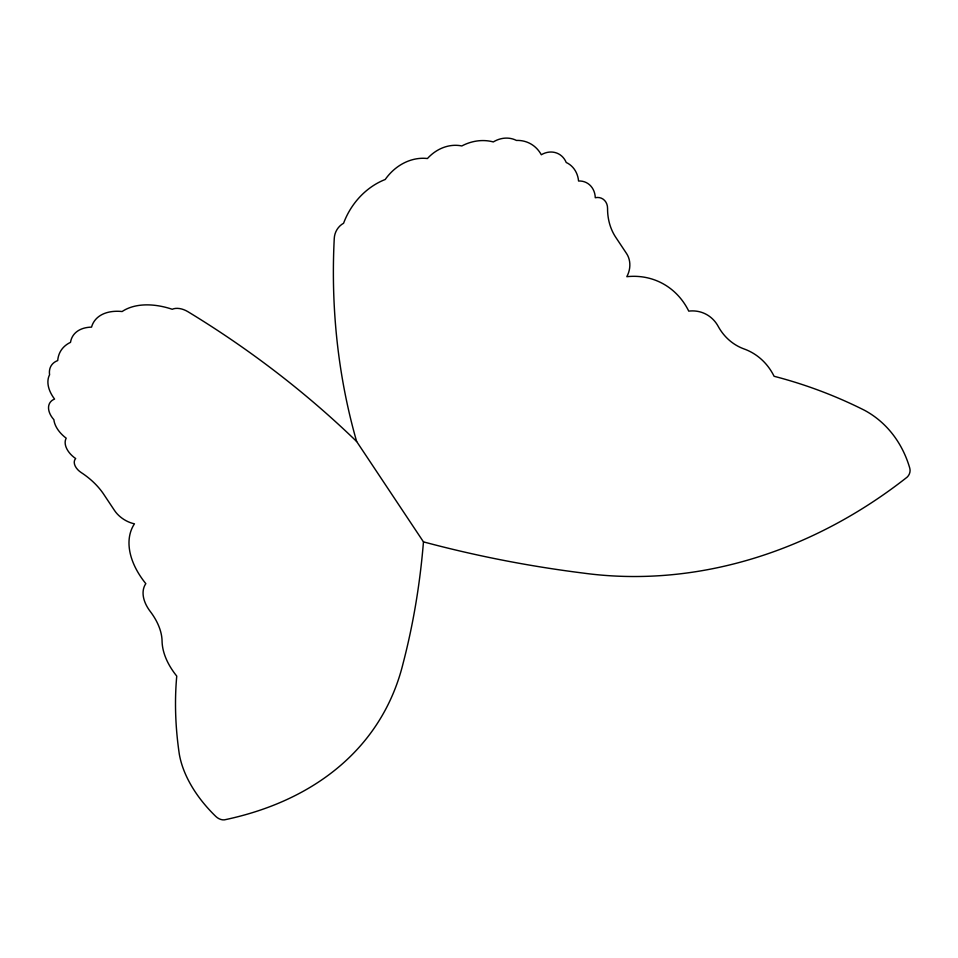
<?xml version="1.0" encoding="UTF-8"?>
<svg xmlns="http://www.w3.org/2000/svg" width="958" height="958" viewBox="0 0 958 958"><rect width="100%" height="100%" fill="white"/><g stroke="black" fill="none" stroke-linecap="round" stroke-linejoin="round"><path stroke-width="1.44" d="M356.627 441.47L423.46 541.869A1560.714 981.208 32.1 0 1 403.031 663.619A482.377 303.267 32.1 0 1 224.388 819.856A8.071 5.065 32.1 0 1 215.897 816.527A116.756 73.407 32.1 0 1 179.314 754.185A607.863 382.158 32.1 0 1 176.751 676.097A69.671 43.805 32.1 0 1 162.07 641.141A62.689 39.41 32.1 0 0 150.262 611.467A38.2 24.022 32.1 0 1 145.82 583.65A79.49 49.972 32.1 0 1 134.455 523.822A21.914 13.783 32.1 0 1 114.565 510.554L104.278 495.106A55.049 34.608 32.1 0 0 81.25 472.593A12.61 7.927 32.1 0 1 75.67 458.547A20.178 12.682 32.1 0 1 66.198 438.189A26.525 16.681 32.1 0 1 53.864 419.664A21.351 13.424 32.1 0 1 54.57 399.067A35.362 22.238 32.1 0 1 49.588 374.758A28.644 18.01 32.1 0 1 57.72 360.567A51.66 32.476 32.1 0 1 70.521 342.353A40.152 25.243 32.1 0 1 91.549 327.121A48.104 30.249 32.1 0 1 122.121 311.53A68.305 42.942 32.1 0 1 172.236 309.266A16.25 10.215 32.1 0 1 187.936 311.709A617.766 388.385 32.1 0 1 356.627 441.47A617.766 532.612 -64 0 1 334.27 238.267A16.25 14.011 -64 0 1 343.575 223.262A68.305 58.881 -64 0 1 385.224 179.481A48.104 41.481 -64 0 1 427.436 158.525A40.152 34.62 -64 0 1 461.816 145.951A51.66 44.547 -64 0 1 493.31 141.928A28.644 24.704 -64 0 1 516.422 140.431A35.362 30.488 -64 0 1 541.306 154.753A21.351 18.406 -64 0 1 566.226 162.489A26.525 22.872 -64 0 1 578.56 181.014A20.178 17.4 -64 0 1 595.277 197.731A12.61 10.873 -64 0 1 607.564 208.425A55.049 47.457 -64 0 0 616.293 238.111L626.568 253.559A21.914 18.897 -64 0 1 626.807 276.694A79.49 68.533 -64 0 1 688.754 311.122A38.2 32.931 -64 0 1 718.213 326.391A62.689 54.055 -64 0 0 744.138 348.975A69.671 60.067 -64 0 1 774.088 376.278A607.863 524.074 -64 0 1 864.487 410.275A116.756 100.662 -64 0 1 909.789 468.234A8.071 6.957 -64 0 1 907.13 477.156A482.377 415.88 -64 0 1 583.374 573.1A1560.714 1345.583 -64 0 1 423.46 541.869"/></g></svg>
